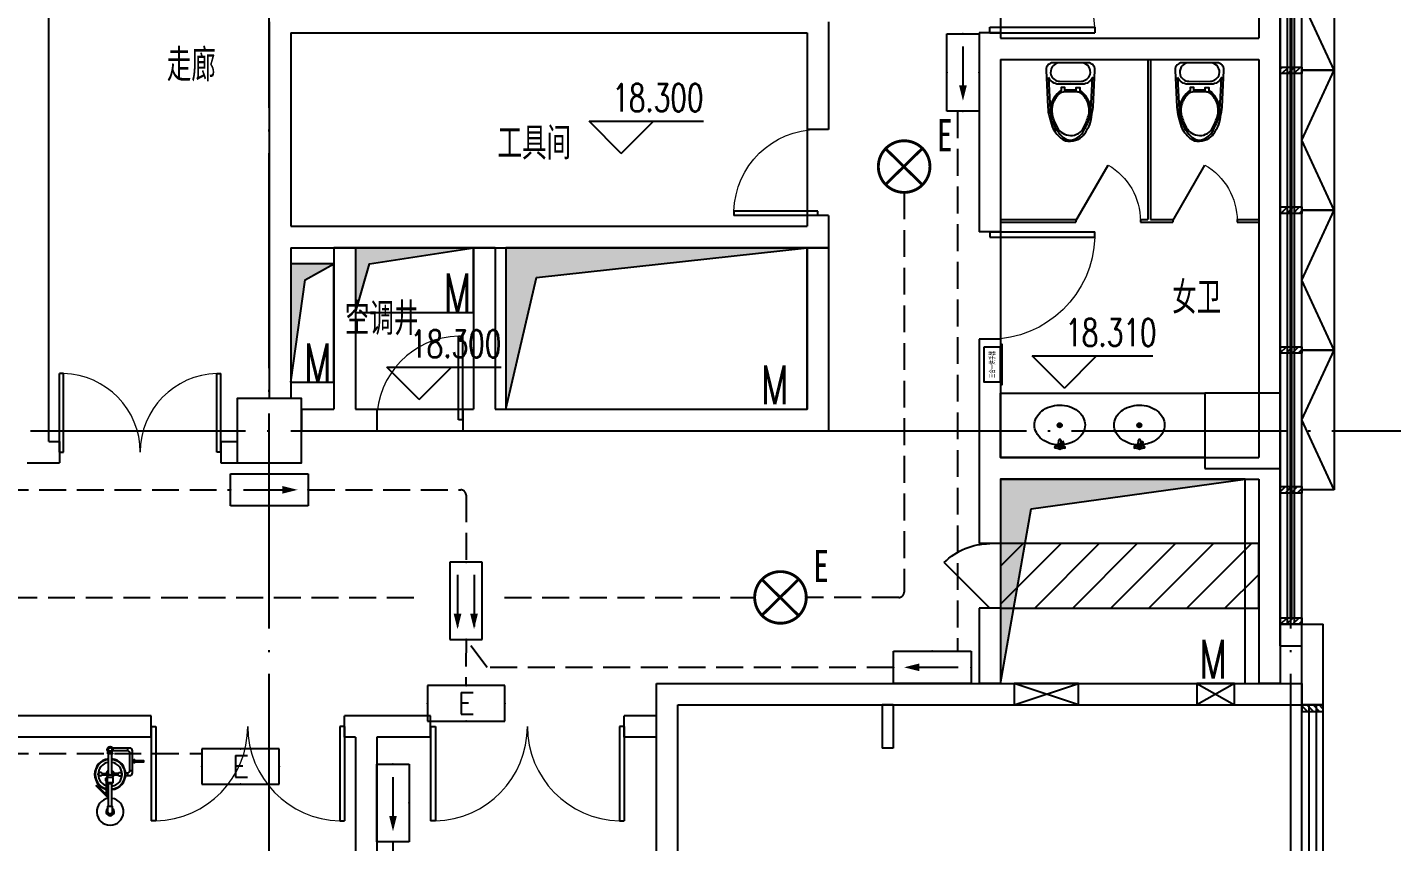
# Model space of a CAD drawing. Extents: x -621157 to 1764546, y -106808 to 741893.
# Drawn here: x 56631 to 69318, y 326179 to 333750 of the extents above; entities that cross this region are included whole.
import ezdxf
from ezdxf.enums import TextEntityAlignment as Align

# ---------------------------------------------------------------- set-up
doc = ezdxf.new("R2010")
doc.units = 0
doc.header["$LTSCALE"] = 1000
doc.header["$MEASUREMENT"] = 0
for name, pattern in [('DASH', [0.35, 0.25, -0.1]), ('XREF-A-101-平面图_t3$0$__DASH', [0.35, 0.25, -0.1]), ('XREF-A-101-平面图_t3$0$DOTE', [2.42, 2, -0.2, 0.02, -0.2])]:
    doc.linetypes.add(name, pattern=pattern)
for name, color, linetype in [('0-底图', 7, 'Continuous'), ('E-EQUIP-LGT', 3, 'Continuous'), ('EQUIP-照明', 3, 'Continuous'), ('TEL_TEXT', 7, 'Continuous'), ('WIRE-应急', 4, 'DASH'), ('WIRE-照明', 4, 'Continuous'), ('XREF-A-101-平面图_t3$0$1212121', 8, 'Continuous'), ('XREF-A-101-平面图_t3$0$A-COLUMN', 8, 'Continuous'), ('XREF-A-101-平面图_t3$0$A-CURTWALL', 8, 'Continuous'), ('XREF-A-101-平面图_t3$0$A-DIM_ELEV', 8, 'Continuous'), ('XREF-A-101-平面图_t3$0$A-DOTE', 8, 'Continuous'), ('XREF-A-101-平面图_t3$0$A-PUB_HATCH', 8, 'Continuous'), ('XREF-A-101-平面图_t3$0$A-ROOM-CH', 8, 'Continuous'), ('XREF-A-101-平面图_t3$0$A-SEE', 8, 'Continuous'), ('XREF-A-101-平面图_t3$0$A-WALL', 8, 'Continuous'), ('XREF-A-101-平面图_t3$0$A-WALL-FILL', 8, 'Continuous'), ('XREF-A-101-平面图_t3$0$A-WINDOW', 8, 'Continuous'), ('XREF-A-101-平面图_t3$0$A-开启符号', 8, 'Continuous'), ('XREF-A-101-平面图_t3$0$A-背衬铝板', 8, 'Continuous'), ('XREF-A-101-平面图_t3$0$I-LVTRY', 8, 'Continuous'), ('XREF-A-101-平面图_t3$0$I-WALL-GYPSUM', 8, 'Continuous'), ('XREF-A-101-平面图_t3$0$LVTRY', 8, 'Continuous'), ('XREF-A-101-平面图_t3$0$M-HOLE', 8, 'Continuous'), ('XREF-A-101-平面图_t3$0$wipess', 8, 'Continuous'), ('XREF-A-101-平面图_t3$0$家具-实验室家具', 8, 'Continuous'), ('设备-照明', 3, 'Continuous')]:
    doc.layers.add(name, color=color, linetype=linetype)
doc.styles.add('_TEL_DIM', font='SIMPLEX', dxfattribs={"width": 0.8, "height": 3.5, "bigfont": 'HZTXT'})
doc.styles.get("Standard").update_dxf_attribs({"font": 'romans.shx', "bigfont": 'HZDXC.SHX'})
doc.styles.add('STYLE1', font='simhei.ttf')
doc.styles.add('XREF-A-101-平面图_t3$0$-HZDXCROMANS', font='ROMANS.shx', dxfattribs={"bigfont": 'HZDXC.shx'})
doc.styles.add('XREF-A-101-平面图_t3$0$A-101-0-A-106-0(平面图）最终版参照底图_t3$0$XZC', font='simsun.ttc', dxfattribs={"width": 0.8})
doc.styles.add('XREF-A-101-平面图_t3$0$A-STANDARD', font='SIMPLEX', dxfattribs={"bigfont": 'GBCBIG'})
doc.styles.add('XREF-A-101-平面图_t3$0$hzdxcROMANS', font='ROMANS', dxfattribs={"width": 0.8, "bigfont": 'HZDXC'})

# ---------------------------------------------------------------- blocks, each defined once
blk = doc.blocks.new('XREF-A-101-平面图_t3$0$柱网4F')
at = {"layer": 'XREF-A-101-平面图_t3$0$A-COLUMN'}
for points in [[(56700, -10300), (57300, -10300), (57300, -9700), (56700, -9700)], [(65700, -10350), (66400, -10350), (66400, -9650), (65700, -9650)]]:
    blk.add_lwpolyline(points, close=True, dxfattribs=at)
blk = doc.blocks.new('XREF-A-101-平面图_t3$0$G$C869EB286')
at = {"layer": 'XREF-A-101-平面图_t3$0$A-WINDOW'}
h = blk.add_hatch(dxfattribs=at)
h.set_pattern_fill('ANSI31', color=256, scale=25)
h.set_pattern_definition([(45, (-143.957, -89940), (-28.0633, 28.0633), [])])
h.paths.add_polyline_path([(0, 60), (200, 60), (200, 0), (0, 0)])
blk.add_lwpolyline([(0, 60), (200, 60), (200, 0), (0, 0)], close=True, dxfattribs=at)
blk = doc.blocks.new('XREF-A-101-平面图_t3$0$ROOM')
at = {"layer": 'XREF-A-101-平面图_t3$0$A-ROOM-CH', "style": 'XREF-A-101-平面图_t3$0$-HZDXCROMANS', "width": 0.6}
for tag, p in [('中文房间名称', (0, -1000)), ('英文房间名称', (0, -1500))]:
    blk.add_attdef(tag, text='', height=300, dxfattribs=at).set_placement(p, align=Align.CENTER)
blk = doc.blocks.new('XREF-A-101-平面图_t3$0$轴网(3)')
at = {"layer": 'XREF-A-101-平面图_t3$0$A-DOTE', "linetype": 'XREF-A-101-平面图_t3$0$DOTE'}
for p, q in [((57000, -3300), (57000, 43300)), ((66500, -3300), (66500, 43300)), ((-3300, 30000), (69800, 30000))]:
    blk.add_line(p, q, dxfattribs=at)
blk = doc.blocks.new('XREF-A-101-平面图_t3$0$$lvtry$00000194')
at = {"color": 0}
for p, q in [((-17, -27), (-17, -17)), ((17, -27), (17, -17))]:
    blk.add_line(p, q, dxfattribs=at)
blk.add_lwpolyline([(14, -39, -0.067374), (92, -53, -0.088152), (166, -93, -0.105269), (218, -155, -0.121685), (235, -224, -0.121685), (218, -292, -0.105269), (166, -355, -0.088152), (92, -394, -0.078966), (0, -409, -0.078966), (-92, -394, -0.088152), (-166, -355, -0.105269), (-218, -292, -0.121685), (-235, -224, -0.121685), (-218, -155, -0.105269), (-166, -93, -0.088152), (-92, -53, -0.059935), (-23, -40, -0.059935)], format="xyb", dxfattribs=at)
for centre, radius in [((0, -27), 16.7), ((0, -221), 20), ((0, -221), 15)]:
    blk.add_circle(centre, radius, dxfattribs=at)
for centre, radius, start, end in [((0, -17), 16.7, 0, 180), ((-40, -17), 10.1, 106.6096, 258.1648), ((-64, 250), 259, 274.7069, 282.3732), ((-75, -197), 173, 71.36, 79.1873), ((-29, -63), 6.77, 155.344, 308.3224), ((-171, 35), 166, 324.8411, 338.1337), ((-171, 35), 170, 324.8411, 331.3523), ((-29, -63), 3.37, 155.344, 308.3224), ((100, -178), 170, 132.3141, 138.8253), ((100, -178), 166, 125.5327, 138.8253), ((-12, -42), 10.6, 201.8924, 261.774), ((-381, -99), 372, 2.3982, 6.7627), ((0, -80), 9.9, 201.7837, 338.2163), ((64, 250), 259, 257.6268, 265.2931), ((381, -99), 372, 170.1008, 177.6018), ((75, -197), 173, 100.8127, 110.4191), ((40, -17), 10.1, 281.8352, 73.3904)]:
    blk.add_arc(centre, radius, start, end, dxfattribs=at)
for p in [(0, -27), (0, -221)]:
    blk.add_point(p, dxfattribs=at)
blk = doc.blocks.new('XREF-A-101-平面图_t3$0$A-VEGA-2-LAY-1-01（B栋办公楼）$0$$TCHSYS$APDOOR2D')
blk.add_line((0.5, 0), (0, 0.866))
at = {"lineweight": 13}
blk.add_arc((0.5, 0), 1, 120, 180, dxfattribs=at)
blk = doc.blocks.new('XREF-A-101-平面图_t3$0$马桶A')
blk.add_wipeout([(227, 298), (227, 304), (226, 310), (225, 316), (223, 322), (221, 328), (219, 333), (215, 338), (212, 343), (207, 347), (203, 351), (198, 355), (193, 358), (187, 361), (181, 363), (175, 364), (169, 365), (163, 365), (-163, 365), (-169, 365), (-175, 364), (-181, 363), (-187, 361), (-193, 358), (-198, 355), (-203, 351), (-207, 347), (-212, 343), (-215, 338), (-219, 333), (-221, 328), (-224, 322), (-225, 316), (-226, 310), (-227, 304), (-227, 298), (-211, -47), (-208, -78), (-203, -108), (-197, -139), (-170, -228), (-164, -243), (-156, -259), (-148, -273), (-137, -287), (-115, -312), (-90, -335), (-82, -342), (-73, -348), (-63, -353), (-53, -357), (-43, -361), (-32, -363), (-22, -365), (-11, -365), (0, -365), (16, -363), (31, -360), (47, -356), (62, -350), (76, -343), (90, -335), (102, -327), (114, -317), (124, -306), (133, -294), (141, -281), (169, -230), (179, -209), (187, -186), (193, -163), (196, -140), (211, -47)]).dxf.layer = 'XREF-A-101-平面图_t3$0$wipess'
at = {"color": 35, "linetype": 'ByBlock'}
blk.add_line((53, 109), (-53, 109), dxfattribs=at)
at = {"color": 0, "linetype": 'Continuous'}
blk.add_lwpolyline([(227, 298, 0.431726), (163, 365), (-163, 365, 0.431435), (-227, 298), (-211, -47, 0.05293), (-197, -139, 0.015625), (-170, -228, 0.092508), (-137, -287, 0.041886), (-90, -335, 0.199313), (0, -365, 0.124065), (90, -335, 0.122705), (141, -281, 0.00916), (169, -230, 0.093585), (196, -140, -0.024039), (211, -47)], format="xyb", close=True, dxfattribs=at)
at = {"color": 35}
for points in [[(-101, 194), (0, 190), (101, 194, 0.31346), (183, 257, 0.214355), (170, 326, 0.233297), (103, 365), (-107, 365, 0.214741), (-170, 326, 0.214469), (-182, 253, 0.149897), (-150, 211, 0.149897), (-101, 194)], [(-204, 229), (-189, -72, 0.039846), (-181, -133, 0.096207), (-126, -263, 0.060028), (-69, -329, 0.204422), (0, -353, 0.133941), (69, -329, 0.129163), (125, -263, -0.000598), (157, -200, 0.056687), (181, -133, 0.051135), (189, -72), (204, 229, -0.272391), (111, 165), (-111, 165, -0.270676), (-204, 229)], [(107, 73, 0.09365), (83, 89, 0.098915), (54, 95), (-55, 95, 0.096282), (-83, 89, 0.096282), (-108, 73, 0.05557), (-140, 34, 0.05557), (-163, -11, 0.092989), (-174, -76, 0.063501), (-167, -129, 0.057856), (-124, -235, 0.268831), (0, -311, 0.294074), (124, -235, 0.034416), (167, -129, 0.087024), (174, -76, 0.134611), (140, 34, 0.061058), (107, 73)]]:
    blk.add_lwpolyline(points, format="xyb", close=True, dxfattribs=at)
at = {"color": 35, "linetype": 'ByBlock'}
for points in [[(-53, 95), (-53, 136), (-87, 136), (-87, 88)], [(53, 95), (53, 136), (86, 136), (86, 88)]]:
    blk.add_lwpolyline(points, dxfattribs=at)
for centre, start, end in [((52, -92), 124.5259, 171.7782), ((-52, -92), 8.2064, 55.4741)]:
    blk.add_arc(centre, 244, start, end, dxfattribs=at)
blk = doc.blocks.new('XREF-A-101-平面图_t3$0$A-101-0-A-106-0(平面图）最终版参照底图_t3$0$A$C852bf139')
at = {"ltscale": 100}
for points in [[(-25, 157), (-345, 157), (-345, 0), (-25, 0)], [(-370, 0), (-370, -13), (0, -13), (0, 0)]]:
    blk.add_lwpolyline(points, close=True, dxfattribs=at)
at = {"style": 'XREF-A-101-平面图_t3$0$A-101-0-A-106-0(平面图）最终版参照底图_t3$0$XZC', "width": 0.6}
blk.add_text('三合一烘手器', height=50, dxfattribs=at).set_placement((-185, 79), align=Align.MIDDLE_CENTER)
blk = doc.blocks.new('XREF-A-101-平面图_t3$0$G$CFDD5568B')
at = {"layer": 'XREF-A-101-平面图_t3$0$LVTRY'}
for p, q in [((65070, -6450), (65070, -7938)), ((65095, -6450), (65095, -7938)), ((63700, -7938), (64400, -7938)), ((63700, -7963), (64400, -7963)), ((65000, -7938), (65070, -7938)), ((65000, -7963), (65100, -7963)), ((65095, -7938), (65300, -7938)), ((65100, -7963), (65300, -7963)), ((65900, -7938), (66100, -7938)), ((65900, -7963), (66100, -7963))]:
    blk.add_line(p, q, dxfattribs=at)
for points in [[(64400, -7938), (64400, -7963)], [(65000, -7938), (65000, -7963)], [(65300, -7938), (65300, -7963)], [(65900, -7938), (65900, -7963)]]:
    blk.add_lwpolyline(points, dxfattribs=at)
blk.add_lwpolyline([(65600, -10150), (63700, -10150), (63700, -9550), (65600, -9550)], close=True, dxfattribs=at)
at = {"layer": 'XREF-A-101-平面图_t3$0$I-LVTRY', "rotation": 89.99999999999999}
blk.add_blockref('XREF-A-101-平面图_t3$0$A-101-0-A-106-0(平面图）最终版参照底图_t3$0$A$C852bf139', (63700, -9100), dxfattribs=at)
at = {"layer": 'XREF-A-101-平面图_t3$0$LVTRY'}
for p in [(64350, -6845), (65550, -6845)]:
    blk.add_blockref('XREF-A-101-平面图_t3$0$马桶A', p, dxfattribs=at)
at = {"layer": 'XREF-A-101-平面图_t3$0$LVTRY', "xscale": -600, "yscale": 600, "zscale": 25}
for p in [(64700, -7950), (65600, -7950)]:
    blk.add_blockref('XREF-A-101-平面图_t3$0$A-VEGA-2-LAY-1-01（B栋办公楼）$0$$TCHSYS$APDOOR2D', p, dxfattribs=at)
at = {"layer": 'XREF-A-101-平面图_t3$0$LVTRY', "rotation": 180.3060095053978}
for p in [(64251, -10071), (64991, -10071)]:
    blk.add_blockref('XREF-A-101-平面图_t3$0$$lvtry$00000194', p, dxfattribs=at)
blk = doc.blocks.new('XREF-A-101-平面图_t3$0$Shower_plan')
at = {"layer": 'XREF-A-101-平面图_t3$0$1212121'}
for p, q in [((-20, -112), (-20, -94)), ((-16, -314), (-16, -120)), ((16, -314), (16, -120)), ((20, -112), (20, -94)), ((164, -90), (164, -66)), ((184, -114), (208, -114)), ((212, -177), (208, -177)), ((212, -199), (208, -199)), ((215, -184), (220, -184)), ((215, -193), (220, -193)), ((-94, -290), (-90, -290)), ((-75, -301), (-18, -302)), ((-75, -315), (-22, -315)), ((-34, -355), (-31, -355)), ((-34, -361), (-31, -361)), ((75, -302), (17, -302)), ((75, -316), (22, -316)), ((94, -327), (90, -327)), ((160, -297), (160, -321)), ((184, -274), (208, -274)), ((-16, -607), (-16, -396)), ((16, -607), (16, -396))]:
    blk.add_line(p, q, dxfattribs=at)
for points in [[(-22, -120), (-22, -112), (22, -112), (22, -120)], [(-37, -500), (-34, -500), (-34, -346), (-37, -346)], [(24, -388), (-24, -388), (-24, -338), (-22, -336), (22, -336), (24, -338)]]:
    blk.add_lwpolyline(points, close=True, dxfattribs=at)
for points in [[(143, -321), (184, -321, 0.414214), (208, -297), (208, -90, 0.414214), (184, -66), (23, -66)], [(143, -297), (160, -297, 0.414214), (184, -273), (184, -114, 0.414214), (160, -90), (23, -90)], [(-111, -308, -0.092425), (-109, -301, -0.095768), (-106, -295, -0.100909), (-101, -292, -0.104872), (-94, -290, -0.001591), (-94, -290, -0.100909)], [(-93, -325, -0.034962), (-95, -325, -0.104872), (-101, -324, -0.100909), (-106, -320, -0.095768), (-110, -314, -0.092425), (-111, -308, -0.092425)], [(-37, -349, 0.153738), (-38, -347), (-43, -347, 0.078248), (-44, -349), (-44, -364, 0.153738), (-43, -367), (-38, -367, 0.153738), (-37, -364)], [(92, -292, -0.034962), (94, -292, -0.104872), (100, -293, -0.100909), (106, -297, -0.095768), (109, -303, -0.092425), (110, -310, -0.092425)], [(110, -310, -0.092425), (109, -316, -0.095768), (105, -322, -0.100909), (100, -326, -0.104872), (94, -327, -0.001591), (94, -327, -0.100909)], [(-16, -530), (-128, -419, -1), (-122, -414)], [(-122, -414), (-53, -483, -1)], [(-37, -491), (-54, -491, -1), (-54, -483), (-37, -483)], [(-45, -491), (-16, -519, -1)], [(-23, -388), (-23, -395, 0.154019), (-19, -396), (19, -396, 0.154019), (23, -395), (23, -388)]]:
    blk.add_lwpolyline(points, format="xyb", dxfattribs=at)
for points in [[(212, -177), (214, -177), (215, -179), (215, -198), (214, -199)], [(212, -199), (214, -199), (215, -198), (215, -179), (214, -177)], [(-24, -371), (-31, -371), (-31, -346), (-24, -346)], [(-22, -336), (-22, -314), (22, -314), (22, -336)], [(-34, -491), (-28, -491), (-28, -483), (-34, -483)], [(-31, -657), (-20, -637)], [(20, -637), (31, -657), (16, -684), (-16, -684), (-31, -657)]]:
    blk.add_lwpolyline(points, dxfattribs=at)
for points in [[(221, -201), (229, -201, 0.414214), (231, -199), (231, -194, -0.414214), (232, -193), (313, -193, 0.414214), (313, -192), (313, -185, 0.414214), (313, -184), (232, -184, -0.414214), (231, -183), (231, -177, 0.414214), (229, -176), (221, -176, 0.414214), (220, -177), (220, -199, 0.414214)], [(-106, -308, -0.092425), (-105, -301, -0.095768), (-102, -295, -0.100909), (-96, -292, -0.104872), (-90, -290, -0.104872), (-84, -292, -0.100909), (-79, -296, -0.095768), (-75, -301, -0.092425), (-74, -308, -0.092425), (-75, -315, -0.095768), (-79, -320, -0.100909), (-84, -324, -0.104872), (-90, -325, -0.104872), (-97, -324, -0.100909), (-102, -320, -0.095768), (-105, -314, -0.092425)], [(106, -310, -0.092425), (105, -316, -0.095768), (101, -322, -0.100909), (96, -326, -0.104872), (90, -327, -0.104872), (84, -325, -0.100909), (78, -322, -0.095768), (75, -316, -0.092425), (74, -309, -0.092425), (75, -303, -0.095768), (78, -297, -0.100909), (84, -293, -0.104872), (90, -292, -0.104872), (96, -293, -0.100909), (101, -297, -0.095768), (105, -303, -0.092425)], [(-20, -657), (-20, -607), (20, -607), (20, -657, -1)]]:
    blk.add_lwpolyline(points, format="xyb", close=True, dxfattribs=at)
for centre, radius in [((0, -78), 26.3), ((0, -78), 16.4), ((-60, -481), 3.91)]:
    blk.add_circle(centre, radius, dxfattribs=at)
for centre, radius, start, end in [((0, -309), 144, 96.5663, 263.4343), ((0, -309), 139, 96.804, 263.1966), ((0, -309), 111, 98.3801, 261.6205), ((0, -309), 144, 276.5663, 83.4343), ((0, -309), 139, 276.804, 83.1966), ((0, -309), 111, 278.6256, 81.375), ((0, -309), 36, 116.7475, 168.6934), ((0, -309), 36, 190.3072, 231.764), ((0, -309), 18.8, 149.7809, 195.9711), ((0, -309), 36, 10.3072, 62.4104), ((0, -309), 18.8, 344.0295, 27.2237), ((0, -309), 36, 308.7702, 348.6934), ((0, -657), 125, 97.5816, 82.419), ((0, -657), 37.5, 121.3804, 58.6121)]:
    blk.add_arc(centre, radius, start, end, dxfattribs=at)
blk = doc.blocks.new('XREF-A-101-平面图_t3$0$G$C45C07046')
at = {"layer": 'XREF-A-101-平面图_t3$0$家具-实验室家具', "color": 252, "rotation": 1.293953835492923e-08}
blk.add_blockref('XREF-A-101-平面图_t3$0$Shower_plan', (155520, 327115), dxfattribs=at)
blk = doc.blocks.new('XREF-A-101-平面图_t3$0$DOOR2DLIB$SYSLIB$00000107')
at = {"color": 0}
for p, q in [((0.45, 0.975), (0.5, 0.975)), ((0.45, 0), (0.45, 0.975)), ((0.5, 0), (0.5, 0.975)), ((0.5, 0), (0.45, 0))]:
    blk.add_line(p, q, dxfattribs=at)
at = {"color": 0, "lineweight": 13}
blk.add_arc((0.475, 0), 0.975, 91.4693, 180, dxfattribs=at)
blk = doc.blocks.new('XREF-A-101-平面图_t3$0$WINDOW2DLIB$SYSLIB$00000001')
at = {"color": 0}
for points in [[(-0.5, 0.5), (-0.5, -0.5)], [(-0.5, 0.5), (0.5, 0.5)], [(0.5, -0.5), (0.5, 0.5)], [(0.5, 0.1667), (-0.5, 0.1667)], [(0.5, -0.1667), (-0.5, -0.1667)], [(-0.5, -0.5), (0.5, -0.5)]]:
    blk.add_lwpolyline(points, dxfattribs=at)
blk = doc.blocks.new('XREF-A-101-平面图_t3$0$DOOR2DLIB$SYSLIB$00000108')
at = {"color": 0}
for p, q in [((-0.5, 0), (-0.5, 0.4875)), ((-0.475, 0.4875), (-0.5, 0.4875)), ((-0.475, 0), (-0.475, 0.4875)), ((0.475, 0), (0.475, 0.4875)), ((0.475, 0.4875), (0.5, 0.4875)), ((0.5, 0), (0.5, 0.4875)), ((-0.5, 0), (-0.475, 0)), ((0.5, 0), (0.475, 0))]:
    blk.add_line(p, q, dxfattribs=at)
at = {"color": 0, "lineweight": 13}
for centre, start, end in [((-0.4875, 0), 0, 88.53072), ((0.4875, 0), 91.46928, 180)]:
    blk.add_arc(centre, 0.4875, start, end, dxfattribs=at)
blk = doc.blocks.new('XREF-A-101-平面图_t3$0$DOOR2DLIB$SYSLIB$00000101')
at = {"color": 0}
blk.add_line((0.5, 0), (-0.207, 0.707), dxfattribs=at)
blk.add_arc((0.5, 0), 1, 135, 180, dxfattribs=at)
blk = doc.blocks.new('XREF-A-101-平面图_t3')
at = {"layer": 'XREF-A-101-平面图_t3$0$A-SEE', "transparency": 33554559}
h = blk.add_hatch(dxfattribs=at)
h.set_pattern_fill('普通砖', color=256, scale=100)
h.set_pattern_definition([(45, (-5e-07, 200479.5), (-176.77677, 176.77677), [])])
h.paths.add_polyline_path([(263800, 328350), (266200, 328350), (266200, 328950), (263800, 328950)])
at = {"layer": 'XREF-A-101-平面图_t3$0$A-CURTWALL'}
for p, q in [((266400, 328200), (266400, 338500)), ((266467, 328200), (266467, 338500)), ((266533, 328200), (266533, 338500)), ((266600, 328200), (266600, 338500))]:
    blk.add_line(p, q, dxfattribs=at)
at = {"layer": 'XREF-A-101-平面图_t3$0$A-SEE', "transparency": 33554559}
blk.add_lwpolyline([(263800, 328350), (266200, 328350), (266200, 328950), (263800, 328950)], close=True, dxfattribs=at)
at = {"layer": 'XREF-A-101-平面图_t3$0$A-WALL'}
for p, q in [((266400, 336200), (266400, 333650)), ((266400, 333650), (266400, 333650)), ((266400, 333650), (266400, 333450)), ((266400, 333450), (266400, 329650)), ((266400, 333450), (266400, 333450)), ((266400, 329650), (266400, 327650)), ((266600, 327650), (266600, 327450)), ((255900, 327150), (221400, 327150)), ((257800, 327150), (257700, 327150)), ((257800, 327150), (257800, 319900)), ((258000, 327150), (258000, 319800)), ((258500, 327150), (258000, 327150)), ((260600, 327150), (260300, 327150))]:
    blk.add_line(p, q, dxfattribs=at)
at = {"layer": 'XREF-A-101-平面图_t3$0$A-WALL-FILL', "color": 171}
for p, q in [((266400, 328000), (266400, 328200)), ((266400, 328200), (266600, 328200)), ((266600, 328000), (266600, 328200)), ((266600, 327450), (266600, 328200)), ((266600, 328200), (266800, 328200)), ((266800, 327450), (266800, 328200)), ((266400, 328000), (266600, 328000))]:
    blk.add_line(p, q, dxfattribs=at)
blk.add_lwpolyline([(266600, 327450), (266800, 327450)], dxfattribs=at)
at = {"layer": 'XREF-A-101-平面图_t3$0$A-开启符号', "linetype": 'Continuous'}
for points in [[(266900, 333350), (266600, 333350), (266600, 334650), (266900, 334650)], [(266900, 332050), (266600, 332050), (266600, 333350), (266900, 333350)], [(266900, 330750), (266600, 330750), (266600, 332050), (266900, 332050)], [(266900, 329450), (266600, 329450), (266600, 330750), (266900, 330750)]]:
    blk.add_lwpolyline(points, close=True, dxfattribs=at)
for points in [[(266900, 333350), (266600, 334000), (266900, 334650)], [(266900, 332050), (266600, 332700), (266900, 333350)], [(266900, 330750), (266600, 331400), (266900, 332050)], [(266900, 329450), (266600, 330100), (266900, 330750)]]:
    blk.add_lwpolyline(points, dxfattribs=at)
at = {"layer": 'XREF-A-101-平面图_t3$0$A-背衬铝板', "color": 6, "linetype": 'XREF-A-101-平面图_t3$0$__DASH', "ltscale": 0.5, "const_width": 30}
blk.add_lwpolyline([(266500, 328260), (266500, 337220)], dxfattribs=at)
at = {"layer": 'XREF-A-101-平面图_t3$0$I-WALL-GYPSUM'}
blk.add_line((262800, 327050), (262700, 327050), dxfattribs=at)
blk.add_blockref('XREF-A-101-平面图_t3$0$G$C45C07046', (100000, 0))
at = {"layer": 'XREF-A-101-平面图_t3$0$A-COLUMN'}
blk.add_blockref('XREF-A-101-平面图_t3$0$柱网4F', (200000, 340000), dxfattribs=at)
at = {"layer": 'XREF-A-101-平面图_t3$0$A-DOTE'}
blk.add_blockref('XREF-A-101-平面图_t3$0$轴网(3)', (200000, 300000), dxfattribs=at)
at = {"layer": 'XREF-A-101-平面图_t3$0$A-ROOM-CH'}
ref = blk.add_blockref('XREF-A-101-平面图_t3$0$ROOM', (256275, 334248), dxfattribs=at)
ref.add_attrib('中文房间名称', '走廊', dxfattribs={"height": 300, "style": 'XREF-A-101-平面图_t3$0$-HZDXCROMANS', "width": 0.8}).set_placement((256275, 333248), align=Align.CENTER)
ref = blk.add_blockref('XREF-A-101-平面图_t3$0$ROOM', (259464, 333521), dxfattribs=at)
ref.add_attrib('中文房间名称', '工具间', dxfattribs={"height": 300, "style": 'XREF-A-101-平面图_t3$0$-HZDXCROMANS', "width": 0.8}).set_placement((259464, 332521), align=Align.CENTER)
ref = blk.add_blockref('XREF-A-101-平面图_t3$0$ROOM', (265623, 332085), dxfattribs=at)
ref.add_attrib('中文房间名称', '女卫', dxfattribs={"height": 300, "style": 'XREF-A-101-平面图_t3$0$-HZDXCROMANS', "width": 0.8}).set_placement((265623, 331085), align=Align.CENTER)
ref = blk.add_blockref('XREF-A-101-平面图_t3$0$ROOM', (258045, 331890), dxfattribs=at)
ref.add_attrib('中文房间名称', '空调井', dxfattribs={"height": 300, "style": 'XREF-A-101-平面图_t3$0$-HZDXCROMANS', "width": 0.8}).set_placement((258045, 330890), align=Align.CENTER)
at = {"layer": 'XREF-A-101-平面图_t3$0$A-WINDOW', "rotation": 180}
for p in [(266600, 333380), (266600, 332080), (266600, 330780), (266600, 329480), (266600, 328260)]:
    blk.add_blockref('XREF-A-101-平面图_t3$0$G$C869EB286', p, dxfattribs=at)
at = {"layer": 'XREF-A-101-平面图_t3$0$A-WINDOW', "xscale": -1}
blk.add_blockref('XREF-A-101-平面图_t3$0$G$C869EB286', (266800, 327390), dxfattribs=at)
at = {"layer": 'XREF-A-101-平面图_t3$0$A-WINDOW'}
for name, p, xscale, yscale, zscale, rotation in [('XREF-A-101-平面图_t3$0$WINDOW2DLIB$SYSLIB$00000001', (266700, 323900), 7100.000000004191, 200, 7100.000000004191, 90), ('XREF-A-101-平面图_t3$0$DOOR2DLIB$SYSLIB$00000108', (256800, 327250), 1800, 1800, 1800, 180), ('XREF-A-101-平面图_t3$0$DOOR2DLIB$SYSLIB$00000108', (259400, 327250), 1800, 1800, 1800, 180)]:
    blk.add_blockref(name, p, dxfattribs=dict(at, xscale=xscale, yscale=yscale, zscale=zscale, rotation=rotation))
blk.add_blockref('XREF-A-101-平面图_t3$0$G$CFDD5568B', (200100, 339900))
at = {"layer": 'XREF-A-101-平面图_t3$0$A-PUB_HATCH'}
h = blk.add_hatch(color=256, dxfattribs=at)
h.dxf.hatch_style = 1
h.paths.add_polyline_path([(258900, 331700), (257800, 331700), (257800, 331100), (257932, 331552)])
h = blk.add_hatch(color=256, dxfattribs=at)
h.dxf.hatch_style = 1
h.paths.add_polyline_path([(262000, 331700), (259200, 331700), (259200, 330200), (259484, 331424)])
h = blk.add_hatch(color=256, dxfattribs=at)
h.dxf.hatch_style = 1
h.paths.add_polyline_path([(257600, 331550), (257200, 331550), (257200, 330450), (257332, 331402)])
h = blk.add_hatch(color=256, dxfattribs=at)
h.dxf.hatch_style = 1
h.paths.add_polyline_path([(266075, 329550), (263800, 329550), (263800, 327650), (264084, 329274)])
at = {"layer": 'XREF-A-101-平面图_t3$0$A-DIM_ELEV'}
for p, q in [((260273, 332578), (259973, 332878)), ((259973, 332878), (261036, 332878)), ((260273, 332578), (260573, 332878)), ((264393, 330395), (264093, 330695)), ((264093, 330695), (265214, 330695)), ((264393, 330395), (264693, 330695)), ((258393, 330290), (258093, 330590)), ((258093, 330590), (259156, 330590)), ((258393, 330290), (258693, 330590))]:
    blk.add_line(p, q, dxfattribs=at)
at = {"layer": 'XREF-A-101-平面图_t3$0$A-WALL'}
for p, q in [((266200, 336200), (266200, 333650)), ((263600, 333700), (263600, 333550)), ((263800, 333700), (263800, 333650)), ((263600, 333550), (263600, 331850)), ((263800, 333650), (266200, 333650)), ((263800, 333450), (263800, 331850)), ((263800, 333450), (266200, 333450)), ((266200, 333450), (266200, 329750)), ((257600, 331700), (257600, 330200)), ((257800, 331700), (257600, 331700)), ((257800, 331700), (257800, 330200)), ((258900, 331700), (258900, 330200)), ((259100, 331700), (258900, 331700)), ((259100, 331700), (259100, 330200)), ((262000, 331700), (262000, 330200)), ((262200, 331700), (262000, 331700)), ((262200, 331700), (262200, 330000)), ((263600, 330850), (263600, 329650)), ((263800, 330850), (263800, 329750)), ((257300, 330200), (257600, 330200)), ((257300, 330200), (257300, 330000)), ((257800, 330200), (258000, 330200)), ((258800, 330200), (258900, 330200)), ((259100, 330200), (262000, 330200)), ((257300, 330000), (257700, 330000)), ((257700, 330000), (258000, 330000)), ((258800, 330000), (259000, 330000)), ((259000, 330000), (262200, 330000)), ((263800, 329750), (266200, 329750)), ((263600, 329650), (263600, 328950)), ((263800, 329550), (266200, 329550)), ((263800, 329550), (263800, 328950)), ((266200, 329550), (266200, 327650)), ((263600, 328350), (263600, 327650)), ((263800, 328350), (263800, 327650)), ((260600, 327650), (266600, 327650)), ((260600, 312450), (260600, 327650)), ((263800, 327650), (263600, 327650)), ((266400, 327650), (266200, 327650)), ((260800, 327450), (266600, 327450)), ((260800, 312650), (260800, 327450)), ((255900, 327350), (221400, 327350)), ((257900, 327350), (257700, 327350)), ((258500, 327350), (257900, 327350)), ((260600, 327350), (260300, 327350)), ((260600, 327150), (260600, 327350))]:
    blk.add_line(p, q, dxfattribs=at)
for points in [[(263800, 333700), (263600, 333700)], [(263800, 331850), (263600, 331850)], [(263800, 330850), (263600, 330850)], [(258000, 330200), (258000, 330000)], [(258800, 330200), (258800, 330000)], [(263800, 328950), (263600, 328950)], [(263800, 328350), (263600, 328350)], [(255900, 327150), (255900, 327350)], [(257700, 327150), (257700, 327350)], [(258500, 327150), (258500, 327350)], [(260300, 327150), (260300, 327350)]]:
    blk.add_lwpolyline(points, dxfattribs=at)
at = {"layer": 'XREF-A-101-平面图_t3$0$A-WALL-FILL', "color": 171}
for p, q in [((257000, 333800), (257000, 331800)), ((262200, 333800), (262200, 332800)), ((257200, 333700), (259100, 333700)), ((257200, 333700), (257200, 331900)), ((259100, 333700), (262000, 333700)), ((262000, 333700), (262000, 332800)), ((257200, 331900), (262000, 331900)), ((262000, 332000), (262000, 331900)), ((262200, 332000), (262200, 331700)), ((257000, 331800), (257000, 330300)), ((257200, 331700), (257200, 330300)), ((257200, 331700), (262200, 331700)), ((257200, 330300), (257000, 330300))]:
    blk.add_line(p, q, dxfattribs=at)
for points in [[(262200, 332800), (262000, 332800)], [(262200, 332000), (262000, 332000)]]:
    blk.add_lwpolyline(points, dxfattribs=at)
at = {"layer": 'XREF-A-101-平面图_t3$0$A-WINDOW'}
for p, q in [((263800, 334700), (263800, 333700)), ((262000, 332800), (262000, 332000)), ((263800, 331850), (263800, 330850)), ((258000, 330200), (258800, 330200))]:
    blk.add_line(p, q, dxfattribs=at)
at = {"layer": 'XREF-A-101-平面图_t3$0$I-WALL-GYPSUM'}
for p, q in [((254950, 329900), (254950, 333950)), ((254950, 329900), (255050, 329900)), ((256550, 329900), (256700, 329900)), ((256700, 329900), (256700, 329700)), ((254750, 329700), (255050, 329700)), ((256550, 329700), (256700, 329700)), ((262700, 327450), (262700, 327050)), ((262800, 327450), (262700, 327450)), ((262800, 327450), (262800, 327050))]:
    blk.add_line(p, q, dxfattribs=at)
for points in [[(255050, 329900), (255050, 329700)], [(256550, 329900), (256550, 329700)]]:
    blk.add_lwpolyline(points, dxfattribs=at)
at = {"layer": 'XREF-A-101-平面图_t3$0$M-HOLE'}
for points in [[(257800, 331100), (258900, 331100), (258900, 331700), (257800, 331700)], [(259200, 330200), (262000, 330200), (262000, 331700), (259200, 331700)], [(257200, 330450), (257600, 330450), (257600, 331550), (257200, 331550)], [(263800, 327650), (266075, 327650), (266075, 329550), (263800, 329550)], [(263925, 327450), (264525, 327450), (264525, 327650), (263925, 327650)], [(265625, 327450), (265975, 327450), (265975, 327650), (265625, 327650)]]:
    blk.add_lwpolyline(points, close=True, dxfattribs=at)
for points in [[(258900, 331700), (257800, 331700), (257800, 331100), (257932, 331552), (258900, 331700)], [(262000, 331700), (259200, 331700), (259200, 330200), (259484, 331424), (262000, 331700)], [(257600, 331550), (257200, 331550), (257200, 330450), (257332, 331402), (257600, 331550)], [(266075, 329550), (263800, 329550), (263800, 327650), (264084, 329274), (266075, 329550)], [(263925, 327450), (264525, 327650)], [(264525, 327450), (263925, 327650)], [(265975, 327650), (265625, 327450)], [(265625, 327650), (265975, 327450)]]:
    blk.add_lwpolyline(points, dxfattribs=at)
at = {"layer": 'XREF-A-101-平面图_t3$0$A-WINDOW', "rotation": 270.0000000000008}
for name, p, xscale, yscale, zscale in [('XREF-A-101-平面图_t3$0$DOOR2DLIB$SYSLIB$00000107', (263700, 334200), 1000, 1000, 1000), ('XREF-A-101-平面图_t3$0$DOOR2DLIB$SYSLIB$00000107', (262100, 332400), 800, -800, 800), ('XREF-A-101-平面图_t3$0$DOOR2DLIB$SYSLIB$00000107', (263700, 331350), -1000, 1000, -1000), ('XREF-A-101-平面图_t3$0$DOOR2DLIB$SYSLIB$00000101', (263700, 328650), 600, -600, 600)]:
    blk.add_blockref(name, p, dxfattribs=dict(at, xscale=xscale, yscale=yscale, zscale=zscale))
at = {"layer": 'XREF-A-101-平面图_t3$0$A-WINDOW'}
for name, p, xscale, yscale, zscale in [('XREF-A-101-平面图_t3$0$DOOR2DLIB$SYSLIB$00000107', (258400, 330100), 800, 800, 800), ('XREF-A-101-平面图_t3$0$DOOR2DLIB$SYSLIB$00000108', (255800, 329800), 1500, 1500, 1500)]:
    blk.add_blockref(name, p, dxfattribs=dict(at, xscale=xscale, yscale=yscale, zscale=zscale))
at = {"layer": 'XREF-A-101-平面图_t3$0$A-DIM_ELEV', "color": 7, "style": 'XREF-A-101-平面图_t3$0$A-STANDARD', "width": 0.705882}
for s, p in [('18.300', (260189, 332968)), ('18.310', (264401, 330785)), ('18.300', (258309, 330680))]:
    blk.add_text(s, height=255, dxfattribs=at).set_placement(p)
at = {"layer": 'XREF-A-101-平面图_t3$0$M-HOLE', "style": 'XREF-A-101-平面图_t3$0$hzdxcROMANS', "width": 0.7}
for p in [(258621, 331100), (257321, 330450), (261571, 330246), (265646, 327696)]:
    blk.add_text('M', height=360, dxfattribs=at).set_placement(p)
blk = doc.blocks.new('HC002631130701')
at = {"layer": 'WIRE-照明', "color": 0}
for p, q in [((-3.6, 3), (3.6, 3)), ((-3.6, 0), (-3.6, 3)), ((3.6, 3), (3.6, 0)), ((-2.4, 1.5), (1.2, 1.5)), ((3.6, 0), (-3.6, 0))]:
    blk.add_line(p, q, dxfattribs=at)
for p in [(0, 3), (-3.6, 1.5), (3.6, 1.5), (0, 0)]:
    blk.add_point(p, dxfattribs=at)
blk.add_solid([(1.2, 1.86), (2.64, 1.5), (1.2, 1.14)], dxfattribs=at)
at = {"color": 0, "width": 0.7}
blk.add_attdef('PSFHATT', (3.62, 0), '', height=0.025, dxfattribs=at)
at = {"layer": 'TEL_TEXT', "color": 0, "style": '_TEL_DIM', "flags": 1}
blk.add_attdef('A', text='', height=0.0001, dxfattribs=at).set_placement((0, 3), align=Align.MIDDLE_CENTER)
blk = doc.blocks.new('HC002649110740')
at = {"layer": 'EQUIP-照明', "color": 0}
for p, q in [((3.6, 3.3), (-3.6, 3.3)), ((-3.6, 3.3), (-3.6, 0)), ((3.6, 0), (3.6, 3.3)), ((-3.6, 0), (3.6, 0))]:
    blk.add_line(p, q, dxfattribs=at)
for p in [(0, 3.3), (-3.6, 1.65), (3.6, 1.65), (0, 0)]:
    blk.add_point(p, dxfattribs=at)
at = {"color": 0, "width": 0.7}
blk.add_attdef('PSFHATT', (9.31, 0), '', height=0.025, dxfattribs=at)
at = {"layer": 'EQUIP-照明', "color": 0, "style": '_TEL_DIM'}
blk.add_attdef('$TEXT$', text='', height=2, dxfattribs=at).set_placement((0, 1.65), align=Align.MIDDLE_CENTER)
at = {"layer": 'EQUIP-照明', "color": 0, "style": '_TEL_DIM', "flags": 1}
blk.add_attdef('A', text='', height=0.0001, dxfattribs=at).set_placement((0, 0), align=Align.MIDDLE_CENTER)
blk = doc.blocks.new('HC002633132082')
at = {"layer": 'EQUIP-照明', "color": 0, "linetype": 'Continuous', "const_width": 0.267}
blk.add_lwpolyline([(-2.37, 0, 1), (2.43, 0, 1)], format="xyb", close=True, dxfattribs=at)
for points in [[(-1.7, 1.67), (1.7, -1.67)], [(-1.7, -1.67), (-1.7, -1.67), (1.7, 1.67)]]:
    blk.add_lwpolyline(points, dxfattribs=at)
at = {"layer": 'EQUIP-照明', "color": 0}
blk.add_point((0, 0), dxfattribs=at)
at = {"color": 0, "width": 0.7}
blk.add_attdef('PSFHATT', (4.48, -2.4), '', height=0.025, dxfattribs=at)
at = {"layer": 'EQUIP-照明', "color": 0, "style": 'STYLE1', "width": 0.7}
blk.add_text('E', height=3, dxfattribs=at).set_placement((3.81, 1.42), align=Align.CENTER)
at = {"layer": 'EQUIP-照明', "color": 0, "style": '_TEL_DIM', "flags": 1}
blk.add_attdef('A', text='', height=0.0001, dxfattribs=at).set_placement((0.03, 0), align=Align.MIDDLE_CENTER)
blk = doc.blocks.new('HC002651110953')
at = {"layer": 'E-EQUIP-LGT', "color": 0}
for p, q in [((-7.2, 1.5), (-7.2, -1.5)), ((0, 1.5), (-7.2, 1.5)), ((0, -1.5), (0, 1.5)), ((-6, 0.74), (-1.2, 0.74)), ((-6, -0.8), (-1.2, -0.8)), ((-7.2, -1.5), (0, -1.5))]:
    blk.add_line(p, q, dxfattribs=at)
for p in [(-7.2, 0), (0, 0)]:
    blk.add_point(p, dxfattribs=at)
for points in [[(-2.4, 0.38), (-0.96, 0.74), (-2.4, 1.1)], [(-2.4, -1.16), (-0.96, -0.8), (-2.4, -0.44)]]:
    blk.add_solid(points, dxfattribs=at)
at = {"color": 0, "width": 0.7}
blk.add_attdef('PSFHATT', (0.02, -1.5), '', height=0.025, dxfattribs=at)
at = {"layer": 'E-EQUIP-LGT', "color": 0, "style": '_TEL_DIM', "flags": 1}
for tag in ['A', 'REMARK']:
    blk.add_attdef(tag, text='', height=0.0001, dxfattribs=at).set_placement((-3.6, -1.5), align=Align.MIDDLE_CENTER)

msp = doc.modelspace()

# ---------------------------------------------------------------- block references
at = {"layer": '0-底图'}
msp.add_blockref('XREF-A-101-平面图_t3', (-198119, 0), dxfattribs=at)

# ---------------------------------------------------------------- next in the draw order: linework, layer by layer
at = {"layer": 'WIRE-应急'}
for points in [[(65281, 332970), (65281, 327950)], [(49741, 329450), (58521, 329450)], [(54374, 328450), (60272, 328450)], [(61069, 328450), (63394, 328450)], [(64686, 327800), (60906, 327800), (60711, 328059), (60708, 327630)], [(49741, 327000), (58254, 327000)], [(60031, 326179), (60031, 320360)]]:
    msp.add_lwpolyline(points, dxfattribs=at)
for points in [[(64784, 332215), (64784, 328500, -0.414214), (64734, 328450), (63874, 328450)], [(59241, 329450), (60661, 329450, -0.414214), (60711, 329400), (60711, 328779)]]:
    msp.add_lwpolyline(points, format="xyb", dxfattribs=at)

# ---------------------------------------------------------------- next in the draw order: block references
at = {"layer": '设备-照明', "xscale": 100, "yscale": 100, "zscale": 100}
for name, p, rotation in [('HC002631130701', (65181, 333330), 270), ('HC002651110953', (60711, 328059), 270), ('HC002631130701', (65046, 327950), 180), ('HC002631130701', (59881, 326539), 270)]:
    msp.add_blockref(name, p, dxfattribs=dict(at, rotation=rotation))
for name, p in [('HC002633132082', (64781, 332455)), ('HC002631130701', (58881, 329300)), ('HC002633132082', (63631, 328450))]:
    msp.add_blockref(name, p, dxfattribs=at)
at = {"layer": '设备-照明'}
ref = msp.add_blockref('HC002649110740', (60711, 327300), dxfattribs=dict(at, xscale=100, yscale=100, zscale=100))
ref.add_attrib('$TEXT$', 'E', dxfattribs={"layer": '0', "color": 0, "height": 200, "style": '_TEL_DIM'}).set_placement((60711, 327465), align=Align.MIDDLE_CENTER)
ref = msp.add_blockref('HC002649110740', (58614, 326714), dxfattribs=dict(at, xscale=100, yscale=100, zscale=100))
ref.add_attrib('$TEXT$', 'E', dxfattribs={"layer": '0', "color": 0, "height": 200, "style": '_TEL_DIM'}).set_placement((58614, 326879), align=Align.MIDDLE_CENTER)

doc.saveas('drawing.dxf')
